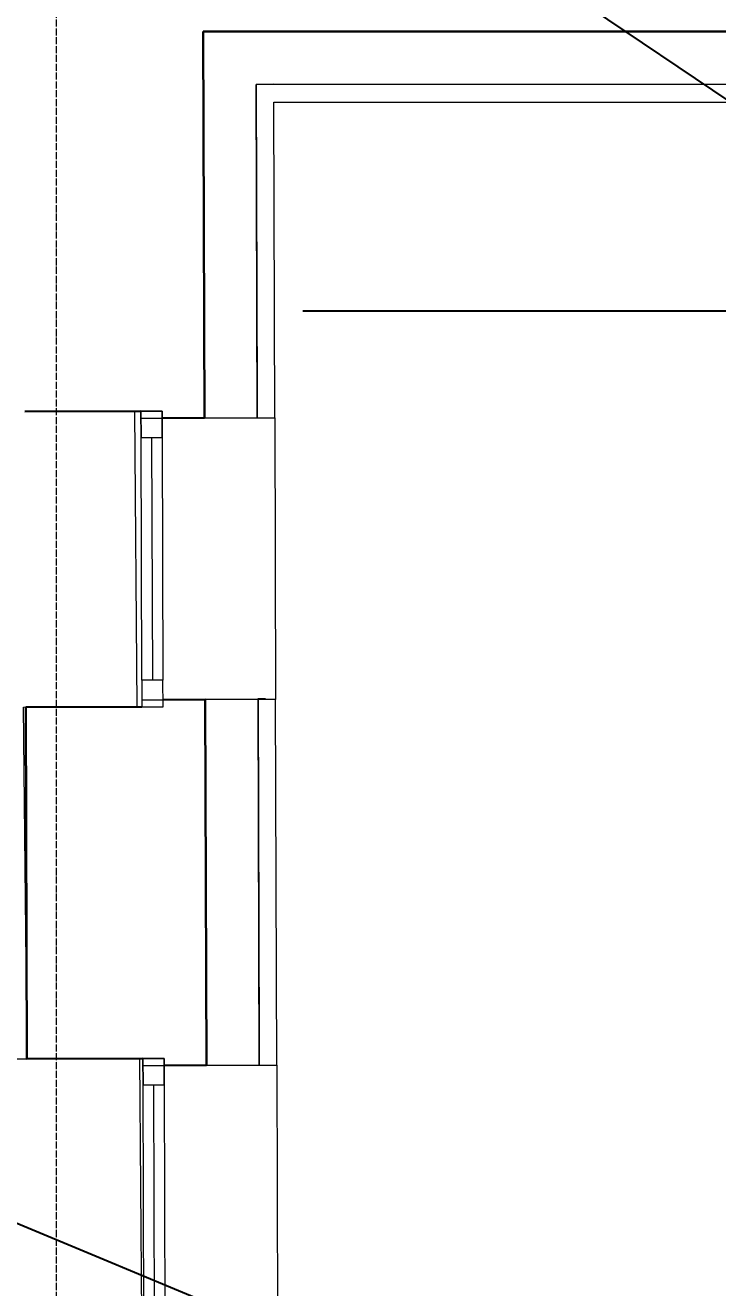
# Model space of a CAD drawing. Header units: millimetres. Extents: x -32 to 417638015, y -35 to 175284279.
# Drawn here: x 416313516 to 416315483, y 175236391 to 175239977 of the extents above; entities that cross this region are included whole.
import ezdxf
from ezdxf import colors
from ezdxf.entities.mleader import LeaderData, LeaderLine
from ezdxf.math import Vec2, Vec3

# ---------------------------------------------------------------- set-up
doc = ezdxf.new("R2010")
doc.units = ezdxf.units.MM
doc.linetypes.add('ADSK_Линия сетки', pattern=[25, 20, -2.5, 0, -2.5])
for name, color, linetype, lineweight in [('_ Окна', 7, 'Continuous', 9), ('Окна', 7, 'Continuous', 9), ('Оси', 253, 'Continuous', 9), ('Перекрытие', 7, 'Continuous', 18), ('Стены наружные', 7, 'Continuous', 18), ('Стены несущие', 7, 'Continuous', 30), ('Стены отделка', 7, 'Continuous', 30), ('Стены штриховка', 7, 'Continuous', 9), ('ШТРИХОВКА', 252, 'Continuous', 15)]:
    doc.layers.add(name, color=color, linetype=linetype, lineweight=lineweight)
doc.layers.add('_ЭМ_Надписи', color=7, linetype='Continuous')
doc.styles.add('ЭОМ', font='isocpeur.ttf', dxfattribs={"width": 0.85, "height": 250})

# ---------------------------------------------------------------- blocks, each defined once
blk = doc.blocks.new('1 этаж')
at = {"layer": '_ Окна', "color": 8, "lineweight": 18}
for p, q in [((49646.716, 7370.155), (49706.716, 7370.338)), ((49646.948, 7294.156), (49646.716, 7370.155)), ((49706.716, 7370.338), (49706.948, 7294.338)), ((49706.948, 7294.338), (49646.948, 7294.156)), ((49709.043, 6606.342), (49649.044, 6606.159)), ((49649.044, 6606.159), (49649.275, 6530.159)), ((49709.275, 6530.342), (49709.043, 6606.342)), ((49649.275, 6530.159), (49709.275, 6530.342)), ((49652.317, 5531.398), (49712.317, 5531.581)), ((49652.549, 5455.399), (49652.317, 5531.398)), ((49712.317, 5531.581), (49712.548, 5455.582)), ((49712.548, 5455.582), (49652.549, 5455.399))]:
    blk.add_line(p, q, dxfattribs=at)
at = {"layer": '_ Окна', "color": 8}
for p, q in [((49646.777, 7350.155), (49706.777, 7350.338)), ((49676.948, 7294.247), (49679.043, 6606.25)), ((49649.214, 6550.159), (49709.214, 6550.342)), ((49652.378, 5511.398), (49712.378, 5511.581)), ((49682.549, 5455.49), (49684.644, 4767.493))]:
    blk.add_line(p, q, dxfattribs=at)
at = {"layer": 'Окна', "color": 8}
for p, q in [((49706.716, 7370.338), (49646.716, 7370.155)), ((49646.716, 7370.155), (49646.948, 7294.156)), ((49706.948, 7294.338), (49706.716, 7370.338)), ((49649.044, 6606.159), (49646.948, 7294.156)), ((49706.948, 7294.338), (49709.043, 6606.342)), ((49649.044, 6606.159), (49649.275, 6530.159)), ((49709.275, 6530.342), (49709.043, 6606.342)), ((49649.275, 6530.159), (49709.275, 6530.342)), ((49712.317, 5531.581), (49652.317, 5531.398)), ((49652.317, 5531.398), (49652.549, 5455.399)), ((49712.548, 5455.582), (49712.317, 5531.581)), ((49654.644, 4767.402), (49652.549, 5455.399)), ((49712.548, 5455.582), (49714.644, 4767.585))]:
    blk.add_line(p, q, dxfattribs=at)
at = {"layer": 'Оси', "color": 8, "linetype": 'ADSK_Линия сетки'}
blk.add_line((49406.766, -4162.595), (49406.766, 44411.9), dxfattribs=at)
at = {"layer": 'Перекрытие', "color": 8}
for p, q in [((49635.967, 6531.53), (49629.602, 7370.103)), ((49312.735, 6529.077), (49635.967, 6531.53)), ((49649.914, 4693.818), (49643.558, 5531.372))]:
    blk.add_line(p, q, dxfattribs=at)
at = {"layer": 'Стены наружные', "color": 8}
for p, q in [((50026.776, 7351.313), (50029.212, 6551.317)), ((49979.205, 6553.757), (49999.205, 6553.818)), ((49979.213, 6551.164), (49979.205, 6553.757)), ((49999.205, 6553.818), (49999.212, 6551.225)), ((50032.376, 5512.556), (50034.813, 4712.56))]:
    blk.add_line(p, q, dxfattribs=at)
at = {"layer": 'Стены несущие', "color": 8}
for p, q in [((49823.433, 8448.448), (49826.776, 7350.704)), ((49823.433, 8448.331), (56165.16, 8448.331)), ((49316.718, 7369.15), (49646.716, 7370.155)), ((49706.777, 7350.338), (49826.776, 7350.704)), ((49649.275, 6530.159), (49319.277, 6529.154)), ((49319.277, 6529.154), (49322.319, 5530.393)), ((49829.213, 6550.707), (49709.214, 6550.342)), ((49832.377, 5511.947), (49829.213, 6550.707)), ((49829.213, 6550.707), (49832.377, 5511.947)), ((49322.319, 5530.393), (49652.317, 5531.398)), ((49712.378, 5511.581), (49832.377, 5511.947))]:
    blk.add_line(p, q, dxfattribs=at)
at = {"layer": 'Стены отделка', "color": 8, "lineweight": 9}
for p, q in [((49973.432, 8448.905), (49823.433, 8448.448)), ((49973.434, 8448.331), (49973.432, 8448.905)), ((50023.89, 8298.596), (49973.89, 8298.444)), ((52752.201, 8298.331), (49973.891, 8298.331)), ((50023.891, 8298.331), (50023.89, 8298.596)), ((50024.043, 8248.331), (52732.201, 8248.331)), ((50026.776, 7351.313), (50024.043, 8248.331)), ((49976.609, 7405.777), (49976.776, 7351.161)), ((49826.776, 7350.704), (50026.776, 7351.313)), ((49826.776, 7350.704), (49826.776, 7350.704)), ((49322.996, 5530.395), (49312.736, 6529.134)), ((50029.212, 6551.317), (49829.213, 6550.707)), ((50032.376, 5512.556), (50029.212, 6551.317)), ((49982.199, 5570.786), (49982.377, 5512.404)), ((49290.996, 5530.298), (49322.319, 5530.393)), ((49832.377, 5511.947), (50032.376, 5512.556))]:
    blk.add_line(p, q, dxfattribs=at)
at = {"layer": 'Стены штриховка', "color": 8}
for p, q in [((49976.776, 7351.161), (49973.89, 8298.444)), ((49973.89, 8298.444), (49976.609, 7405.777)), ((49982.377, 5512.404), (49979.213, 6551.164)), ((49979.213, 6551.164), (49982.199, 5570.786))]:
    blk.add_line(p, q, dxfattribs=at)

msp = doc.modelspace()

# ---------------------------------------------------------------- block references
at = {"layer": 'ШТРИХОВКА'}
msp.add_blockref('1 этаж', (416264198.1, 175231510.7), dxfattribs=at)

# ---------------------------------------------------------------- leaders
at = {"layer": '_ЭМ_Надписи', "color": 7, "ltscale": 5}
ml = msp.add_multileader_mtext('Standard', dxfattribs=at)
ml.set_content('{\\fGOST Common|b0|i0|c204|p34;\\W0.9;\\C256;1ЩРС-2\\fISOCPEUR|b0|i0|c204|p34;\\W0.85; Гр.18\\PВодонагреватель\\P\\fGOST Common|b0|i0|c0|p34;\\W0.9;h=\\fGOST Common|b0|i0|c204|p34;1\\fGOST Common|b0|i0|c0|p34;.\\fGOST Common|b0|i0|c204|p34;9м}', color=1, style='ЭОМ')
ml.set_leader_properties()
ml.build(insert=Vec2(0, 0))
ml.multileader.update_dxf_attribs({"text_left_attachment_type": 6, "text_right_attachment_type": 6, "dogleg_length": 0, "arrow_head_size": 200})
ctx = ml.context
ctx.base_point, ctx.char_height, ctx.arrow_head_size, ctx.landing_gap_size, ctx.plane_origin = Vec3(416316399.5, 175239164.4, -64.3), 250, 200, 0, Vec3(416295608, 175251579.2, -64.3)
ctx.left_attachment, ctx.right_attachment = 6, 6
notes = []
notes.append((ctx, [(0, (1, 1, 0), (416316399.5, 175239164.4, -64.3), (1, 0), 0, [(0, [(416314194.9, 175240651.8, -64.3)], 0, [])])]))
ctx.mtext.insert, ctx.mtext.width, ctx.mtext.defined_height, ctx.mtext.flow_direction = Vec3(416316399.5, 175239464.4, -64.3), 2073.809, 545.6, 5
ml = msp.add_multileader_mtext('Standard', dxfattribs=at)
ml.set_content('{\\fGOST Common|b0|i0|c204|p34;\\W0.9;\\C256;1ЩРС-2\\fISOCPEUR|b0|i0|c204|p34;\\W0.85; Гр.8\\P\\pxql;Ноутбук\\P\\fGOST Common|b0|i0|c0|p34;\\W0.9;h=\\fGOST Common|b0|i0|c204|p34;1\\fGOST Common|b0|i0|c0|p34;.\\fGOST Common|b0|i0|c204|p34;8м}', color=1, style='ЭОМ')
ml.set_leader_properties()
ml.build(insert=Vec2(0, 0))
ml.multileader.update_dxf_attribs({"text_left_attachment_type": 6, "text_right_attachment_type": 6, "dogleg_length": 0, "arrow_head_size": 200})
ctx = ml.context
ctx.base_point, ctx.char_height, ctx.arrow_head_size, ctx.landing_gap_size, ctx.plane_origin = Vec3(416315106.5, 175235902.4, -64.3), 250, 200, 0, Vec3(416293670.4, 175247712.7, -64.3)
ctx.left_attachment, ctx.right_attachment = 6, 6
notes.append((ctx, [(0, (1, 1, 0), (416315106.5, 175235902.4, -64.3), (1, 0), 0, [(1, [(416312850.3, 175234665.6, -64.3), (416311582.1, 175234634.4, -64.3), (416312977.9, 175236788, -64.3)], 0, [])])]))
ctx.mtext.insert, ctx.mtext.width, ctx.mtext.defined_height, ctx.mtext.flow_direction = Vec3(416315106.5, 175236202.4, -64.3), 2073.809, 545.6, 5
for ctx, leaders in notes:
    for number, flags, end, landing, length, lines in leaders:
        leader = LeaderData()
        leader.index, (leader.has_last_leader_line, leader.has_dogleg_vector, leader.attachment_direction) = number, flags
        leader.last_leader_point, leader.dogleg_vector, leader.dogleg_length = Vec3(end), Vec3(landing), length
        for number, points, colour, breaks in lines:
            line = LeaderLine()
            line.index, line.vertices, line.color, line.breaks = number, Vec3.list(points), colors.encode_raw_color(colour), breaks
            leader.lines.append(line)
        ctx.leaders.append(leader)

doc.saveas('drawing.dxf')
